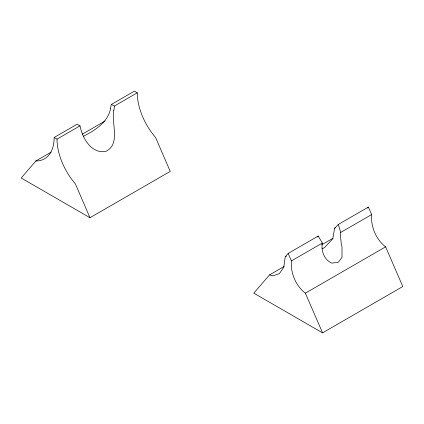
<?xml version="1.0" encoding="UTF-8"?>
<svg xmlns="http://www.w3.org/2000/svg" width="424" height="424" viewBox="0 0 424 424"><rect width="100%" height="100%" fill="white"/><g stroke="black" fill="none" stroke-linecap="round" stroke-linejoin="round"><path stroke-width="0.64" d="M113.786 110.182C111.04 123.273 121.068 144.059 105.714 151.463C91.271 153.96 82.367 137.986 80.009 125.859A24.332 14.045 0 0 1 77.142 124.206L54.155 137.477A46.608 26.908 60 0 1 35.828 160.993L21.2 178.011L89.978 217.724L170.225 171.391L155.597 137.487A46.608 26.908 60 0 1 137.265 92.803L134.403 91.144L111.411 104.415A24.306 14.029 0 0 1 114.279 106.074L137.265 92.803M338.331 224.45L340.7 232.442L340.414 234.885L341.294 244.129L342.004 246.853L342.004 257.326L338.331 262.249L331.96 263.124C324.238 260.045 320.83 250.785 322.346 243.037L318.233 236.051L288.161 253.419L285.241 256.79L283.783 267.099L279.432 273.613L272.918 275.881L269.584 274.874L253.764 293.138L322.558 332.856L402.8 286.523L385.617 246.842C375.971 239.486 370.65 226.554 371.647 214.576L368.403 207.087L338.331 224.45L334.626 228.276L332.776 238.813L324.466 247.611L322.203 248.809M288.161 253.419L291.405 260.903C290.403 272.881 295.729 285.813 305.37 293.17L322.558 332.856M110.616 108.353C107.94 122.329 95.114 130.311 83.411 136.279M317.523 237.027L318.233 236.051M367.571 208.052L368.403 207.087M54.155 137.477L57.023 139.13L80.009 125.859M35.828 160.993L51.304 152.057M82.251 134.191L105.178 120.951M285.241 256.79L286.38 256.133M334.626 228.276L335.766 227.619M291.405 260.903L322.346 243.037M340.7 232.442L371.647 214.576M321.62 244.828L332.978 238.277M269.584 274.874L284.159 266.458M305.37 293.17L385.617 246.842M89.978 217.724L75.355 183.815A46.608 26.908 60 0 1 57.023 139.13M113.961 110.277A48.384 29.897 75.4 0 1 114.443 106.18M111.279 104.352A48.384 35.266 66.3 0 1 110.494 108.279"/></g></svg>
